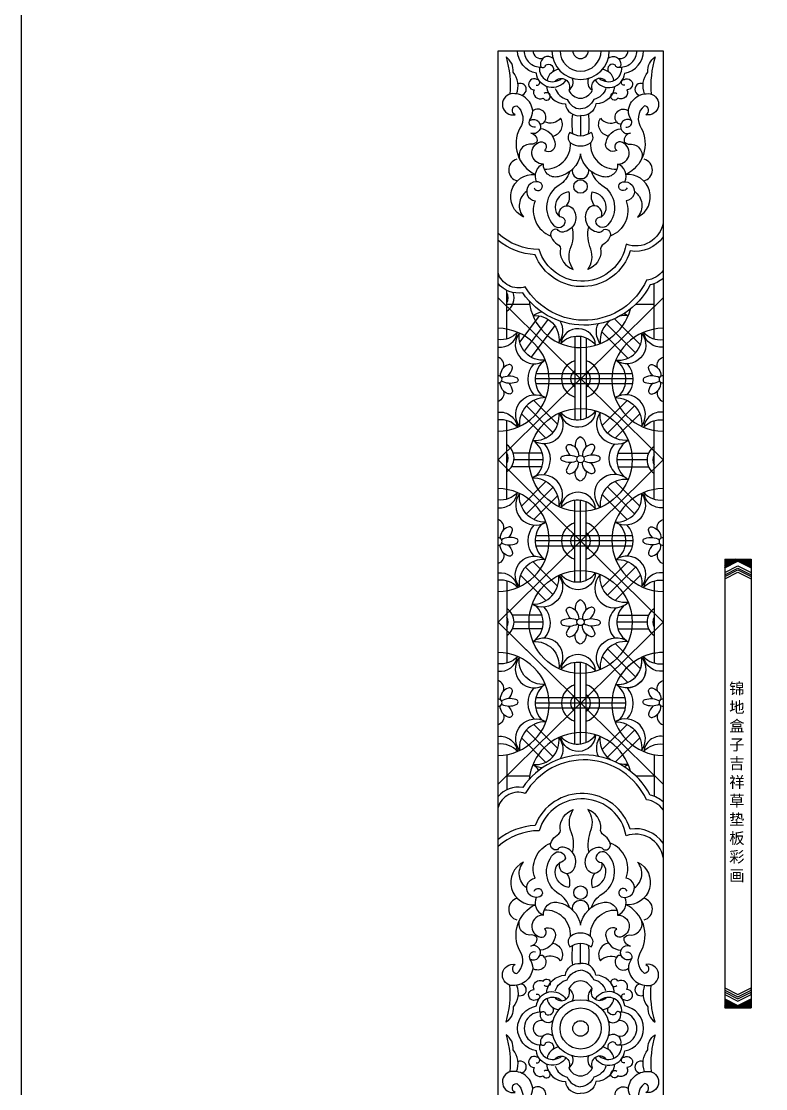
# Model space of a CAD drawing. Extents: x -66030 to 95157, y -13132 to 45879.
# Drawn here: x -66009 to -63981, y 2970 to 5881 of the extents above; entities that cross this region are included whole.
import ezdxf

# ---------------------------------------------------------------- set-up
doc = ezdxf.new("R2010")
doc.units = 0
doc.header["$LTSCALE"] = 100
doc.header["$MEASUREMENT"] = 0
for name, color, linetype in [('3', 11, 'CONTINUOUS'), ('4', 121, 'CONTINUOUS'), ('TEXT', 105, 'CONTINUOUS')]:
    doc.layers.add(name, color=color, linetype=linetype)
doc.styles.add('HZ', font='simhei.ttf')

# ---------------------------------------------------------------- blocks, each defined once
blk = doc.blocks.new('A$C3D0F5C05')
at = {"layer": '3'}
for p, q in [((225, 3819.6), (225, 3763.4)), ((425.8, 3246.9), (425.8, 3361)), ((425.8, 3210.4), (425.8, 3361)), ((0, 3322.4), (450, 2880.4)), ((0, 2880.4), (450, 3322.4)), ((24.2, 3246.9), (24.2, 3342.6)), ((24.2, 3210.4), (24.2, 3342.6)), ((24.2, 3304.8), (86.4, 3304.8)), ((375.6, 3304.8), (425.8, 3304.8)), ((112.2, 3273.2), (59.4, 3202.2)), ((136.4, 3264.1), (71.6, 3176.8)), ((317.2, 3265.5), (388.3, 3194.4)), ((154.6, 3246.8), (90.5, 3160.5)), ((296, 3251.5), (374.9, 3172.6)), ((209.6, 3217.9), (209.6, 2989.9)), ((225, 3217.7), (225, 2990)), ((240.4, 3213.5), (240.4, 2994.3)), ((282.6, 3229.6), (354.3, 3157.9)), ((367, 3115.2), (103.1, 3115.2)), ((367, 3115.2), (103.1, 3115.2)), ((368.7, 3101.4), (101.3, 3101.4)), ((368.7, 3101.4), (101.3, 3101.4)), ((367.4, 3087.6), (102.6, 3087.6)), ((367.4, 3087.6), (102.6, 3087.6)), ((149.9, 2955.5), (77.6, 3027.8)), ((162.3, 2978.3), (97.8, 3042.8)), ((284, 2974.7), (352.2, 3042.8)), ((300.1, 2955.5), (372.4, 3027.8)), ((130.7, 2939.4), (63.8, 3006.4)), ((319.3, 2939.4), (386.2, 3006.4)), ((24.2, 2773.3), (24.2, 2987.5)), ((425.8, 2773.3), (425.8, 2987.5)), ((120.5, 2898.9), (39.6, 2898.9)), ((326.9, 2898.9), (410.4, 2898.9)), ((0, 2438.3), (450, 2880.4)), ((0, 2880.4), (450, 2438.3)), ((119.6, 2861.9), (39.6, 2861.9)), ((122.8, 2880.4), (43.7, 2880.4)), ((406.3, 2880.4), (324.1, 2880.4)), ((326.9, 2861.9), (410.4, 2861.9)), ((130.7, 2821.3), (63.8, 2754.4)), ((149.9, 2805.3), (77.6, 2733)), ((298.3, 2807), (372.4, 2733)), ((319.3, 2821.3), (386.2, 2754.4)), ((162.3, 2782.5), (97.8, 2718)), ((209.6, 2547.8), (209.6, 2770.9)), ((225, 2548), (225, 2770.7)), ((240.4, 2552.3), (240.4, 2766.5)), ((284, 2786.1), (352.2, 2718)), ((368.7, 2659.3), (101.3, 2659.3)), ((367.4, 2673.2), (102.6, 2673.2)), ((367, 2645.5), (103.1, 2645.5)), ((162.3, 2536.2), (95.7, 2602.8)), ((284, 2532.6), (354.3, 2602.8)), ((130.7, 2497.4), (61.7, 2566.4)), ((149.9, 2513.4), (75.1, 2588.2)), ((298.3, 2511.7), (374.9, 2588.2)), ((319.3, 2497.4), (388.3, 2566.4)), ((24.2, 2550.4), (24.2, 2326.2)), ((425.8, 2550.4), (425.8, 2326.2)), ((119.6, 2456.8), (39.6, 2456.8)), ((326.9, 2456.8), (410.4, 2456.8)), ((0, 1996.2), (450, 2438.3)), ((0, 2438.3), (450, 1996.2)), ((156.7, 2284.4), (0, 2438.3)), ((120.5, 2419.8), (39.6, 2419.8)), ((122.8, 2438.3), (43.7, 2438.3)), ((299.1, 2290.1), (450, 2438.3)), ((406.3, 2438.3), (324.1, 2438.3)), ((326.9, 2419.8), (410.4, 2419.8)), ((298.3, 2365), (374.9, 2288.5)), ((319.3, 2379.3), (388.3, 2310.2)), ((209.6, 2105.7), (209.6, 2328.8)), ((284, 2344), (354.3, 2273.8)), ((225, 2105.9), (225, 2328.7)), ((240.4, 2110.1), (240.4, 2324.4)), ((348.7, 2217.3), (101.3, 2217.3)), ((346.9, 2231.1), (103.1, 2231.1)), ((347.4, 2203.5), (102.6, 2203.5)), ((162.3, 2094.1), (97.8, 2158.7)), ((284, 2090.5), (352.2, 2158.7)), ((149.9, 2071.3), (77.6, 2143.6)), ((298.3, 2069.6), (372.4, 2143.6)), ((130.7, 2055.3), (63.8, 2122.3)), ((320.6, 2056.6), (386.2, 2122.3)), ((24.2, 2076.7), (24.2, 1981)), ((425.8, 2076.7), (425.8, 1962.6)), ((24.2, 2018.8), (86.4, 2018.8)), ((375.6, 2018.8), (425.8, 2018.8)), ((225, 1506.6), (225, 1562.8))]:
    blk.add_line(p, q, dxfattribs=at)
for points in [[(185.3, 3916.9, -0.716466), (104.5, 3935.2, -0.361078), (53.5, 3996.4, -0.361078)], [(264.7, 3916.9, 0.716466), (345.5, 3935.2, 0.361078), (396.5, 3996.4, 0.361078)], [(50.3, 3878.8, 0.280268), (41.2, 3937.8, 0.281047), (21.8, 3979.3, -0.099564), (32.1, 3877.9)], [(149.3, 3976, 0.657918), (115.5, 3958.6, 1.051399), (129.8, 3957.4, -0.754815), (149.7, 3939.5)], [(300.7, 3976, -0.657918), (334.5, 3958.6, -1.051399), (320.2, 3957.4, 0.754815), (300.3, 3939.5)], [(399.7, 3878.8, -0.280268), (408.8, 3937.8, -0.281047), (428.2, 3979.3, 0.099564), (417.9, 3877.9)], [(103.9, 3902.8, 1.201216), (105.4, 3917.9, 1.314351), (98.5, 3890.2, 0.728895), (123.2, 3867.4, 2.916092), (125.9, 3879.6, 2.916092)], [(154.9, 3912.3, -0.889432), (193.1, 3888.4, 0.356225), (202.5, 3921.3)], [(295.1, 3912.3, 0.889432), (256.9, 3888.4, -0.356225), (247.5, 3921.3)], [(346.1, 3902.8, -1.201216), (344.6, 3917.9, -1.314351), (351.5, 3890.2, -0.728895), (326.8, 3867.4, -2.916092), (324.1, 3879.6, -2.916092)], [(102, 3788.3, -0.672774), (87, 3807.9, 0.137722), (94.7, 3832.2, 0.428082), (35.2, 3878.8, 0.995197), (46.8, 3821.9, -0.787613), (51.1, 3846.3, -0.390837), (59.5, 3785.1, 0.421921), (101.4, 3658.8, 0.421921)], [(132.1, 3899.1, 0.383089), (183.6, 3851.3, 0.409799), (225, 3819.4, 0.409799)], [(155.9, 3893.5, 0.26246), (188.6, 3863.8, 0.275821), (225, 3837.5, 0.275821)], [(317.9, 3899.1, -0.383089), (266.4, 3851.3, -0.409799), (225, 3819.4, -0.409799)], [(294.1, 3893.5, -0.26246), (261.4, 3863.8, -0.275821), (225, 3837.5, -0.275821)], [(348, 3788.3, 0.672774), (363, 3807.9, -0.137722), (355.3, 3832.2, -0.428082), (414.8, 3878.8, -0.995197), (403.2, 3821.9, 0.787613), (398.9, 3846.3, 0.390837), (390.5, 3785.1, -0.421921), (348.6, 3658.8, -0.421921)], [(148.8, 3763.5, 0.533159), (170.8, 3812.3, -0.352313), (127, 3802.6, 0.863706), (94.7, 3832.2, 0.863706)], [(301.2, 3763.5, -0.533159), (279.2, 3812.3, 0.352313), (323, 3802.6, -0.863706), (355.3, 3832.2, -0.863706)], [(86.6, 3806.4, -1.62062), (89.2, 3771.7, -0.410076), (106.1, 3747.9, -0.199336), (90.6, 3741.5, 0.63621), (62.7, 3693.7, 0.528057)], [(363.4, 3806.4, 1.62062), (360.8, 3771.7, 0.410076), (343.9, 3747.9, 0.199336), (359.4, 3741.5, -0.63621), (387.3, 3693.7, -0.528057)], [(123.9, 3687.4, -0.916526), (116.2, 3747.6, -0.799766), (126.5, 3724.6, 0.705551), (155.6, 3747.4, 0.327465), (115.6, 3783.4, 0.327465)], [(326.1, 3687.4, 0.916526), (333.8, 3747.6, 0.799766), (323.5, 3724.6, -0.705551), (294.4, 3747.4, -0.327465), (334.4, 3783.4, -0.327465)], [(345.8, 3638.9, 0.429113), (326.1, 3687.4, -0.502742), (285.9, 3652.7, -0.315976), (225, 3715, -0.315976), (164.1, 3652.7, -0.502742), (123.9, 3687.4, 0.429113), (104.2, 3638.9)], [(78.2, 3613, 0.445098), (69.6, 3542.9, -0.844062), (101.8, 3658.7)], [(98.2, 3622.1, 1.816915), (109.8, 3638.4, 1.034829), (100.9, 3586.7, 0.410266), (143.9, 3490.9, 0.410266)], [(195, 3666.1, -0.170731), (167.1, 3629.8, 0.480289), (151.3, 3520.6, 0.671164), (183.7, 3531.8, 0.340719), (168.3, 3543.7, 0.340719)], [(255, 3666.1, 0.170731), (282.9, 3629.8, -0.480289), (298.7, 3520.6, -0.671164), (266.3, 3531.8, -0.340719), (281.7, 3543.7, -0.340719)], [(351.8, 3622.1, -1.816915), (340.2, 3638.4, -1.034829), (349.1, 3586.7, -0.410266), (306.1, 3490.9, -0.410266)], [(371.8, 3613, -0.445098), (380.4, 3542.9, 0.844062), (348.2, 3658.7)], [(186.8, 3573.5, 0.242608), (193.4, 3611.8, 0.374199), (155.8, 3569.8, 0.249944), (168.3, 3543.7, -1.058322), (208.5, 3558, -0.538664), (172.7, 3501.6, -0.184934), (161.8, 3508.8, 0.727), (145.9, 3486.9, 0.142308), (161.6, 3468.9, -0.397388), (169.3, 3451, 0.324475), (205.3, 3399.6, -0.243654), (196.8, 3455.1, 0.162208), (202.6, 3516.1)], [(263.2, 3573.5, -0.242608), (256.6, 3611.8, -0.374199), (294.2, 3569.8, -0.249944), (281.7, 3543.7, 1.058322), (241.5, 3558, 0.538664), (277.3, 3501.6, 0.184934), (288.2, 3508.8, -0.727), (304.1, 3486.9, -0.142308), (288.4, 3468.9, 0.397388), (280.7, 3451, -0.324475), (244.7, 3399.6, 0.243654), (253.2, 3455.1, -0.162208), (247.4, 3516.1)], [(450, 3527.4, -0.468945), (349.2, 3468.4, -0.788828), (112.1, 3454.4, -0.182427), (0, 3497.7, -0.182427)], [(450, 3527.4, -0.468945), (349.2, 3468.4, -0.788828), (112.1, 3454.4, -0.182427), (0, 3497.7, -0.182427)], [(450, 3488.6, -0.291989), (360.1, 3450.3, -0.712592), (101.4, 3440, -0.149866), (0, 3478.4)], [(450, 3488.6, -0.291989), (360.1, 3450.3, -0.712592), (101.4, 3440, -0.149866), (0, 3478.4)], [(450, 3397.1, -0.206945), (404.8, 3370.2, -0.604667), (74.3, 3352.7, -0.422948), (0, 3390.8)], [(450, 3376, -0.125367), (414.8, 3357.5, -0.567816), (67.5, 3336.3, -0.265988), (0, 3361.5)], [(120.4, 3283.4, 0.133358), (95.3, 3273.6, -0.49153), (165.6, 3200.1, 0.314253), (169.8, 3258.7, 0.314253)], [(306.8, 3261.2, 0.27175), (278.7, 3197.7, -0.267034), (272.8, 3251.5)], [(343.8, 3279.8, -0.05755), (354.7, 3273.6, 0.087289), (331, 3272.2, 0.087289)], [(0, 3188.3, 0.405532), (53.1, 3228.5, -0.246272), (0, 3208.5, -0.246272)], [(450, 3188.3, -0.405532), (396.9, 3228.5, 0.246272), (450, 3208.5, 0.246272)], [(15.4, 3132.4, 0.379763), (0, 3160.7)], [(434.6, 3132.4, -0.379763), (450, 3160.7)], [(27.4, 3109.4, 0.144782), (39.8, 3131.4, 0.558389), (27.9, 3139.8, 0.34044), (6.1, 3108.8)], [(422.6, 3109.4, -0.144782), (410.2, 3131.4, -0.558389), (422.1, 3139.8, -0.34044), (443.9, 3108.8)], [(29.2, 3089.3, -0.129349), (39.8, 3069.2, -0.558389), (27.9, 3060.8, -0.34044), (6.1, 3091.8)], [(9.9, 3104.7, -0.225817), (49.9, 3105.3, -0.78459), (49, 3091.9, -0.219583), (9.6, 3095.4)], [(440.1, 3104.7, 0.225817), (400.1, 3105.3, 0.78459), (401, 3091.9, 0.219583), (440.4, 3095.4)], [(420.8, 3089.3, 0.129349), (410.2, 3069.2, 0.558389), (422.1, 3060.8, 0.34044), (443.9, 3091.8)], [(15.4, 3068.3, -0.379763), (0, 3039.9)], [(434.6, 3068.3, 0.379763), (450, 3039.9)], [(0, 3010.6, -0.414667), (52.8, 2969.3, 0.248651), (0, 2989.4, 0.248651)], [(450, 3010.6, 0.414667), (397.2, 2969.3, -0.248651), (450, 2989.4, -0.248651)], [(239.4, 2914.6, 0.379763), (224, 2943, 0.356644), (210.6, 2914.7)], [(196.8, 2893.6, -0.129349), (186.2, 2913.7, -0.558389), (198.1, 2922.1, -0.34044), (219.9, 2891.1)], [(253.2, 2893.6, 0.129349), (263.8, 2913.7, 0.558389), (251.9, 2922.1, 0.34044), (230.1, 2891.1)], [(216.1, 2878.2, -0.225817), (176.1, 2877.6, -0.78459), (177.1, 2891, -0.219583), (216.4, 2887.5)], [(233.9, 2878.2, 0.225817), (273.9, 2877.6, 0.78459), (272.9, 2891, 0.219583), (233.6, 2887.5)], [(198.7, 2873.5, 0.144782), (186.2, 2851.5, 0.558389), (198.1, 2843.1, 0.34044), (219.9, 2874.1)], [(251.3, 2873.5, -0.144782), (263.8, 2851.5, -0.558389), (251.9, 2843.1, -0.34044), (230.1, 2874.1)], [(239.4, 2850.5, -0.379763), (224, 2822.2, -0.356644), (210.6, 2850.5)], [(0, 2750.1, 0.414667), (52.8, 2791.5, -0.248651), (0, 2771.4, -0.248651)], [(450, 2750.1, -0.414667), (397.2, 2791.5, 0.248651), (450, 2771.4, 0.248651)], [(15.4, 2689.9, 0.379763), (0, 2718.3)], [(434.6, 2689.9, -0.379763), (450, 2718.3)], [(29.2, 2668.9, 0.129349), (39.8, 2688.9, 0.558389), (27.9, 2697.4, 0.34044), (6.1, 2666.4)], [(420.8, 2668.9, -0.129349), (410.2, 2688.9, -0.558389), (422.1, 2697.4, -0.34044), (443.9, 2666.4)], [(27.4, 2648.8, -0.144782), (39.8, 2626.8, -0.558389), (27.9, 2618.4, -0.34044), (6.1, 2649.4)], [(9.9, 2653.5, 0.225817), (49.9, 2652.9, 0.78459), (49, 2666.3, 0.219583), (9.6, 2662.8)], [(440.1, 2653.5, -0.225817), (400.1, 2652.9, -0.78459), (401, 2666.3, -0.219583), (440.4, 2662.8)], [(422.6, 2648.8, 0.144782), (410.2, 2626.8, 0.558389), (422.1, 2618.4, 0.34044), (443.9, 2649.4)], [(15.4, 2625.8, -0.379763), (0, 2597.5)], [(434.6, 2625.8, 0.379763), (450, 2597.5)], [(0, 2572.5, -0.405532), (53.1, 2532.2, 0.246272), (0, 2552.3, 0.246272)], [(450, 2572.5, 0.405532), (396.9, 2532.2, -0.246272), (450, 2552.3, -0.246272)], [(198.7, 2447.4, -0.144782), (186.2, 2469.4, -0.558389), (198.1, 2477.8, -0.34044), (219.9, 2446.8)], [(239.4, 2470.4, 0.379763), (224, 2498.7, 0.356644), (210.6, 2470.4)], [(251.3, 2447.4, 0.144782), (263.8, 2469.4, 0.558389), (251.9, 2477.8, 0.34044), (230.1, 2446.8)], [(216.1, 2442.7, 0.225817), (176.1, 2443.3, 0.78459), (177.1, 2429.9, 0.219583), (216.4, 2433.4)], [(233.9, 2442.7, -0.225817), (273.9, 2443.3, -0.78459), (272.9, 2429.9, -0.219583), (233.6, 2433.4)], [(196.8, 2427.3, 0.129349), (186.2, 2407.2, 0.558389), (198.1, 2398.8, 0.34044), (219.9, 2429.8)], [(253.2, 2427.3, -0.129349), (263.8, 2407.2, -0.558389), (251.9, 2398.8, -0.34044), (230.1, 2429.8)], [(239.4, 2406.3, -0.379763), (224, 2377.9, -0.356644), (210.6, 2406.2)], [(0, 2304.1, 0.405532), (53.1, 2344.4, -0.246272), (0, 2324.4, -0.246272)], [(336.8, 2268.8, 0.417942), (391.5, 2342, -0.623464), (352.6, 2258.6, -0.623464)], [(450, 2304.1, -0.405532), (396.9, 2344.4, 0.246272), (450, 2324.4, 0.246272)], [(450, 2304.1, -0.405532), (396.9, 2344.4, 0.246272), (450, 2324.4, 0.246272)], [(15.4, 2250.4, 0.379763), (0, 2278.8)], [(434.6, 2250.4, -0.379763), (450, 2278.8)], [(29.2, 2229.4, 0.129349), (39.8, 2249.5, 0.558389), (27.9, 2257.9, 0.34044), (6.1, 2226.9)], [(420.8, 2229.4, -0.129349), (410.2, 2249.5, -0.558389), (422.1, 2257.9, -0.34044), (443.9, 2226.9)], [(9.9, 2214, 0.225817), (49.9, 2213.4, 0.78459), (49, 2226.8, 0.219583), (9.6, 2223.3)], [(440.1, 2214, -0.225817), (400.1, 2213.4, -0.78459), (401, 2226.8, -0.219583), (440.4, 2223.3)], [(15.4, 2186.3, -0.379763), (0, 2158)], [(27.4, 2209.3, -0.144782), (39.8, 2187.3, -0.558389), (27.9, 2178.9, -0.34044), (6.1, 2209.9)], [(422.6, 2209.3, 0.144782), (410.2, 2187.3, 0.558389), (422.1, 2178.9, 0.34044), (443.9, 2209.9)], [(434.6, 2186.3, 0.379763), (450, 2158)], [(0, 2126.5, -0.414667), (52.8, 2085.1, 0.248651), (0, 2105.3, 0.248651)], [(306.8, 2062.4, -0.27175), (278.7, 2125.9, 0.267034), (272.8, 2072.1)], [(450, 2126.5, 0.414667), (397.2, 2085.1, -0.248651), (450, 2105.3, -0.248651)], [(120.4, 2040.2, -0.133358), (95.3, 2050, 0.49153), (165.6, 2123.5, -0.314253), (169.8, 2064.9, -0.314253)], [(450, 1947.6, 0.125367), (414.8, 1966.1, 0.567816), (67.5, 1987.3, 0.265988), (0, 1962.1)], [(450, 1926.5, 0.206945), (404.8, 1953.4, 0.604667), (74.3, 1970.9, 0.422948), (0, 1932.8)], [(343.8, 2043.8, 0.05755), (354.7, 2050, -0.087289), (331, 2051.4, -0.087289)], [(450, 1835, 0.291989), (360.1, 1873.3, 0.712592), (101.4, 1883.6, 0.149866), (0, 1845.2)], [(450, 1835, 0.291989), (360.1, 1873.3, 0.712592), (101.4, 1883.6, 0.149866), (0, 1845.2)], [(450, 1796.2, 0.468945), (349.2, 1855.2, 0.788828), (112.1, 1869.2, 0.182427), (0, 1825.9, 0.182427)], [(450, 1796.2, 0.468945), (349.2, 1855.2, 0.788828), (112.1, 1869.2, 0.182427), (0, 1825.9, 0.182427)], [(186.8, 1752.7, -0.242608), (193.4, 1714.5, -0.374199), (155.8, 1756.4, -0.249944), (168.3, 1782.5, 1.058322), (208.5, 1768.2, 0.538664), (172.7, 1824.6, 0.184934), (161.8, 1817.4, -0.727), (145.9, 1839.3, -0.142308), (161.6, 1857.3, 0.397388), (169.3, 1875.2, -0.324475), (205.3, 1926.6, 0.243654), (196.8, 1871.1, -0.162208), (202.6, 1810.1)], [(263.2, 1752.7, 0.242608), (256.6, 1714.5, 0.374199), (294.2, 1756.4, 0.249944), (281.7, 1782.5, -1.058322), (241.5, 1768.2, -0.538664), (277.3, 1824.6, -0.184934), (288.2, 1817.4, 0.727), (304.1, 1839.3, 0.142308), (288.4, 1857.3, -0.397388), (280.7, 1875.2, 0.324475), (244.7, 1926.6, -0.243654), (253.2, 1871.1, 0.162208), (247.4, 1810.1)], [(98.2, 1704.1, -1.816915), (109.8, 1687.8, -1.034829), (100.9, 1739.5, -0.410266), (143.9, 1835.3, -0.410266)], [(351.8, 1704.1, 1.816915), (340.2, 1687.8, 1.034829), (349.1, 1739.5, 0.410266), (306.1, 1835.3, 0.410266)], [(195, 1660.1, 0.170731), (167.1, 1696.4, -0.480289), (151.3, 1805.6, -0.671164), (183.7, 1794.4, -0.340719), (168.3, 1782.5, -0.340719)], [(255, 1660.1, -0.170731), (282.9, 1696.4, 0.480289), (298.7, 1805.6, 0.671164), (266.3, 1794.4, 0.340719), (281.7, 1782.5, 0.340719)], [(78.2, 1713.2, -0.445098), (69.6, 1783.3, 0.844062), (101.8, 1667.5)], [(371.8, 1713.2, 0.445098), (380.4, 1783.3, -0.844062), (348.2, 1667.5)], [(102, 1537.9, 0.672774), (87, 1518.3, -0.137722), (94.7, 1494, -0.428082), (35.2, 1447.4, -0.995197), (46.8, 1504.3, 0.787613), (51.1, 1479.9, 0.390837), (59.5, 1541.1, -0.421921), (101.4, 1667.4, -0.421921)], [(104.2, 1687.3, 0.429113), (123.9, 1638.8, -0.502742), (164.1, 1673.5, -0.315976), (225, 1611.2, -0.315976), (285.9, 1673.5, -0.502742), (326.1, 1638.8, 0.429113), (345.8, 1687.3)], [(348, 1537.9, -0.672774), (363, 1518.3, 0.137722), (355.3, 1494, 0.428082), (414.8, 1447.4, 0.995197), (403.2, 1504.3, -0.787613), (398.9, 1479.9, -0.390837), (390.5, 1541.1, 0.421921), (348.6, 1667.4, 0.421921)], [(86.6, 1519.8, 1.62062), (89.2, 1554.5, 0.410076), (106.1, 1578.3, 0.199336), (90.6, 1584.8, -0.63621), (62.7, 1632.5, -0.528057)], [(123.9, 1638.8, 0.916526), (116.2, 1578.6, 0.799766), (126.5, 1601.6, -0.705551), (155.6, 1578.8, -0.327465), (115.6, 1542.9, -0.327465)], [(252.2, 1580.9, -0.447768), (324.1, 1652.7, -0.447768)], [(326.1, 1638.8, -0.916526), (333.8, 1578.6, -0.799766), (323.5, 1601.6, 0.705551), (294.4, 1578.8, 0.327465), (334.4, 1542.9, 0.327465)], [(363.4, 1519.8, -1.62062), (360.8, 1554.5, -0.410076), (343.9, 1578.3, -0.199336), (359.4, 1584.8, 0.63621), (387.3, 1632.5, 0.528057)], [(148.8, 1562.7, -0.533159), (170.8, 1513.9, 0.352313), (127, 1523.6, -0.863706), (94.7, 1494, -0.863706)], [(301.2, 1562.7, 0.533159), (279.2, 1513.9, -0.352313), (323, 1523.6, 0.863706), (355.3, 1494, 0.863706)], [(132.1, 1427.1, -0.383089), (183.6, 1474.9, -0.409799), (225, 1506.8, -0.409799)], [(155.9, 1432.8, -0.26246), (188.6, 1462.5, -0.275821), (225, 1488.7, -0.275821)], [(317.9, 1427.1, 0.383089), (266.4, 1474.9, 0.409799), (225, 1506.8, 0.409799)], [(294.1, 1432.8, 0.26246), (261.4, 1462.5, 0.275821), (225, 1488.7, 0.275821)], [(103.9, 1423.4, -1.201216), (105.4, 1408.3, -1.314351), (98.5, 1436, -0.728895), (123.2, 1458.8, -2.916092), (125.9, 1446.6, -2.916092)], [(346.1, 1423.4, 1.201216), (344.6, 1408.3, 1.314351), (351.5, 1436, 0.728895), (326.8, 1458.8, 2.916092), (324.1, 1446.6, 2.916092)], [(50.3, 1447.5, -0.280268), (41.2, 1388.4, -0.281047), (21.8, 1346.9, 0.099564), (32.1, 1448.3)], [(185.3, 1250.3, -0.716466), (104.5, 1268.7, -0.832678), (104.6, 1391.3, -0.717841), (185.3, 1409.3)], [(154.9, 1413.9, 0.889432), (193.1, 1437.8, -0.356225), (202.5, 1404.9)], [(295.1, 1413.9, -0.889432), (256.9, 1437.8, 0.356225), (247.5, 1404.9)], [(264.7, 1250.3, 0.716466), (345.5, 1268.7, 0.832678), (345.4, 1391.3, 0.717841), (264.7, 1409.3)], [(399.7, 1447.5, 0.280268), (408.8, 1388.4, 0.281047), (428.2, 1346.9, -0.099564), (417.9, 1448.3)], [(149.3, 1350.2, -0.657918), (115.5, 1367.6, -1.051399), (129.8, 1368.8, 0.754815), (149.7, 1386.7)], [(300.7, 1350.2, 0.657918), (334.5, 1367.6, 1.051399), (320.2, 1368.8, -0.754815), (300.3, 1386.7)], [(50.3, 1212.2, 0.280268), (41.2, 1271.3, 0.281047), (21.8, 1312.8, -0.099564), (32.1, 1211.4)], [(149.3, 1309.5, 0.657918), (115.5, 1292.1, 1.051399), (129.8, 1290.9, -0.754815), (149.7, 1273)], [(300.7, 1309.5, -0.657918), (334.5, 1292.1, -1.051399), (320.2, 1290.9, 0.754815), (300.3, 1273)], [(399.7, 1212.2, -0.280268), (408.8, 1271.3, -0.281047), (428.2, 1312.8, 0.099564), (417.9, 1211.4)], [(103.9, 1236.3, 1.201216), (105.4, 1251.4, 1.314351), (98.5, 1223.7, 0.728895), (123.2, 1200.9, 2.916092), (125.9, 1213.1, 2.916092)], [(154.9, 1245.8, -0.889432), (193.1, 1221.9, 0.356225), (202.5, 1254.8)], [(295.1, 1245.8, 0.889432), (256.9, 1221.9, -0.356225), (247.5, 1254.8)], [(346.1, 1236.3, -1.201216), (344.6, 1251.4, -1.314351), (351.5, 1223.7, -0.728895), (326.8, 1200.9, -2.916092), (324.1, 1213.1, -2.916092)], [(132.1, 1232.6, 0.383089), (183.6, 1184.8, 0.409799), (225, 1152.9, 0.409799)], [(155.9, 1226.9, 0.26246), (188.6, 1197.2, 0.275821), (225, 1171, 0.275821)], [(317.9, 1232.6, -0.383089), (266.4, 1184.8, -0.409799), (225, 1152.9, -0.409799)], [(294.1, 1226.9, -0.26246), (261.4, 1197.2, -0.275821), (225, 1171, -0.275821)], [(102, 1121.8, -0.672774), (87, 1141.4, 0.137722), (94.7, 1165.7, 0.428082), (35.2, 1212.2, 0.995197), (46.8, 1155.4, -0.787613), (51.1, 1179.8, -0.390837), (59.5, 1118.6, 0.421921), (101.4, 992.2, 0.421921)], [(348, 1121.8, 0.672774), (363, 1141.4, -0.137722), (355.3, 1165.7, -0.428082), (414.8, 1212.2, -0.995197), (403.2, 1155.4, 0.787613), (398.9, 1179.8, 0.390837), (390.5, 1118.6, -0.421921), (348.6, 992.2, -0.421921)], [(148.8, 1097, 0.533159), (170.8, 1145.8, -0.352313), (127, 1136.1, 0.863706), (94.7, 1165.7, 0.863706)], [(301.2, 1097, -0.533159), (279.2, 1145.8, 0.352313), (323, 1136.1, -0.863706), (355.3, 1165.7, -0.863706)]]:
    blk.add_lwpolyline(points, format="xyb", dxfattribs=at)
for points in [[(225, 3763.4, -0.110536), (195.9, 3773.5, 0.416441), (197.8, 3745.4, 0.190094), (225, 3736.6, 0.190094), (252.2, 3745.4, 0.416441), (254.1, 3773.5, -0.110536)], [(266.1, 3193.1, 0.902332), (171, 3197.8, -0.478525)], [(58.5, 3226.2, 0.879303), (128.8, 3152.7, -0.49153)], [(391.5, 3226.2, -0.879303), (321.2, 3152.7, 0.49153)], [(58.6, 2971.6, -0.819452), (131.1, 3050.3, 0.449297)], [(391.4, 2971.6, 0.819452), (318.9, 3050.3, -0.449297)], [(165.6, 3007.6, -0.879303), (95.3, 2934.1, 0.49153)], [(266.1, 3014.6, -0.902332), (171, 3010, 0.478525)], [(278.7, 3010.1, 0.856872), (354.7, 2934.1, -0.483229)], [(165.5, 2753.1, 0.819452), (93.1, 2831.7, -0.449297)], [(278.7, 2750.7, -0.98251), (354.7, 2826.7, 0.483229)], [(58.6, 2789.1, 0.819452), (131.1, 2710.4, -0.449297)], [(265.8, 2746.1, 0.931075), (171.3, 2750.7, -0.483229)], [(391.4, 2789.1, -0.819452), (318.9, 2710.4, 0.449297)], [(58.5, 2534.6, -0.879303), (128.8, 2608.1, 0.49153)], [(391.5, 2534.6, 0.879303), (321.2, 2608.1, -0.49153)], [(165.5, 2565.6, -0.819452), (93.1, 2487, 0.449297)], [(265.8, 2572.6, -0.931075), (171.3, 2568, 0.483229)], [(278.7, 2568, 0.98251), (354.7, 2492, -0.483229)], [(165.6, 2311.1, 0.879303), (95.3, 2384.6, -0.49153)], [(278.7, 2308.6, -0.856872), (354.7, 2384.6, 0.483229)], [(58.5, 2342, 0.879303), (128.8, 2268.5, -0.49153)], [(266.1, 2304.1, 0.902332), (171, 2308.7, -0.478525)], [(391.5, 2342, -0.879303), (321.2, 2268.5, 0.49153)], [(58.6, 2087.5, -0.819452), (131.1, 2166.2, 0.449297)], [(391.4, 2087.5, 0.819452), (318.9, 2166.2, -0.449297)], [(266.1, 2130.5, -0.902332), (171, 2125.8, 0.478525)], [(225, 1562.8, -0.110536), (254.1, 1552.7, 0.416441), (252.2, 1580.8, 0.190094), (225, 1589.6, 0.190094), (197.8, 1580.8, 0.416441), (195.9, 1552.7, -0.110536)]]:
    blk.add_lwpolyline(points, format="xyb", close=True, dxfattribs=at)
for centre, radius in [((225, 3626), 18.4), ((225, 2880.4), 140.4), ((225, 2882.6), 9.91), ((225, 2438.3), 140.4), ((225, 2438.3), 9.91), ((225, 1700.2), 18.4), ((225, 1329.8), 78.4), ((225, 1329.8), 56), ((225, 1329.8), 21.2)]:
    blk.add_circle(centre, radius, dxfattribs=at)
for centre, radius, start, end in [((116.2, 3996.4), 44.7, 180.0747, 272.8096), ((116.8, 3996.4), 21.4, 180.0274, 286.1037), ((225, 3996.4), 78.4, 180, 0), ((225, 3996.4), 56, 180, 0), ((225, 3996.4), 21.2, 180, 0), ((333.2, 3996.4), 21.4, 253.8963, 359.9726), ((333.8, 3996.4), 44.7, 267.1904, 359.9253), ((149.1, 3948.2), 36.4, 174.1876, 311.0541), ((169, 3909.7), 35.5, 95.2476, 171.436), ((300.9, 3948.2), 36.4, 228.9459, 5.8124), ((281, 3909.7), 35.5, 8.564, 84.7524), ((61.1, 3891.2), 16, 276.3544, 114.3699), ((388.9, 3891.2), 16, 65.6301, 263.6456), ((226.2, 3903), 36.2, 203.8196, 268.0506), ((223.8, 3903), 36.2, 271.9494, 336.1804), ((458.8, 3798.1), 257.4, 174.299, 186.3442), ((-8.8, 3798.1), 257.4, 353.6558, 5.701), ((117.2, 3808.3), 11.4, 256.7244, 329.7907), ((332.8, 3808.3), 11.4, 210.2093, 283.2756), ((129.8, 3741.5), 68.1, 266.749, 3.2342), ((320.2, 3741.5), 68.1, 176.7658, 273.251), ((59.7, 3671.1), 30.5, 105.4439, 256.7528), ((390.3, 3671.1), 30.5, 283.2472, 74.5561), ((223.6, 3668.8), 21.2, 169.5489, 273.6601), ((226.4, 3668.8), 21.2, 266.3399, 10.4511), ((0, 3322.4), 43.7, 303.5874, 19.1949), ((0, 3322.4), 27.7, 330.608, 29.392), ((225, 3327.4), 140.4, 185.5267, 345.3774), ((-0.9, 3099), 140.4, 270.3596, 89.6404), ((450.9, 3099), 140.4, 90.3596, 269.6404), ((164.9, 3100.3), 63.6, 124.5858, 227.6694), ((225, 3101.4), 52, 107.2496, 252.7504), ((225, 3101.4), 52, 287.2496, 72.7504), ((285.1, 3100.3), 63.6, 312.3306, 55.4142), ((144.3, 3100.6), 63, 138.1558, 222.4912), ((225, 3101.4), 27.2, 124.4736, 235.5264), ((225, 3101.4), 27.2, 304.4736, 55.5264), ((305.7, 3100.6), 63, 317.5088, 41.8442), ((1, 3100.3), 9.91, 264.0284, 95.9716), ((449, 3100.3), 9.91, 84.0284, 275.9716), ((0, 2885.3), 43.7, 303.5874, 56.4126), ((59.2, 2881.7), 63.6, 312.3306, 55.4142), ((79.8, 2882.1), 63, 317.5088, 41.8442), ((359.2, 2885.1), 56.9, 137.034, 230.0441), ((386.5, 2880.4), 62.4, 125.8009, 227.0162), ((450, 2880.4), 43.7, 123.5874, 236.4126), ((0, 2885.3), 27.7, 330.608, 29.392), ((450, 2880.4), 27.7, 150.608, 209.392), ((-0.9, 2661.8), 140.4, 270.3596, 89.6404), ((450.9, 2661.8), 140.4, 90.3596, 269.6404), ((164.9, 2660.5), 63.6, 132.3306, 235.4142), ((225, 2659.4), 52, 107.2496, 252.7504), ((225, 2659.4), 52, 287.2496, 72.7504), ((285.1, 2660.5), 63.6, 304.5858, 47.6694), ((144.3, 2660.1), 63, 137.5088, 221.8442), ((225, 2659.3), 27.2, 124.4736, 235.5264), ((225, 2659.3), 27.2, 304.4736, 55.5264), ((305.7, 2660.1), 63, 318.1558, 42.4912), ((1, 2657.9), 9.91, 264.0284, 95.9716), ((449, 2657.9), 9.91, 84.0284, 275.9716), ((0, 2438.3), 43.7, 303.5874, 56.4126), ((59.2, 2437), 63.6, 304.5858, 47.6694), ((79.8, 2436.6), 63, 318.1558, 42.4912), ((359.2, 2433.6), 56.9, 129.9559, 222.966), ((386.5, 2438.3), 62.4, 132.9838, 234.1991), ((450, 2438.3), 43.7, 123.5874, 236.4126), ((0, 2438.3), 27.7, 330.608, 29.392), ((450, 2438.3), 27.7, 150.608, 209.392), ((-0.9, 2214.8), 140.4, 270.3596, 89.6404), ((450.9, 2214.8), 140.4, 90.3596, 269.6404), ((450.9, 2214.8), 140.4, 90.3596, 152.9323), ((144.3, 2216.5), 63, 138.1558, 222.4912), ((164.9, 2216.2), 63.6, 124.5858, 227.6694), ((225, 2217.3), 52, 107.2496, 252.7504), ((225, 2217.3), 52, 287.2496, 72.7504), ((285.1, 2216.2), 63.6, 312.3306, 55.4142), ((305.7, 2216.5), 63, 317.5088, 41.8442), ((1, 2218.4), 9.91, 264.0284, 95.9716), ((225, 2217.3), 27.2, 124.4736, 235.5264), ((225, 2217.3), 27.2, 304.4736, 55.5264), ((449, 2218.4), 9.91, 84.0284, 275.9716), ((225, 1996.2), 140.4, 14.6226, 174.4733), ((59.2, 1997.6), 63.6, 34.7041, 55.4142), ((386.5, 1996.2), 62.4, 125.8009, 131.5254), ((59.7, 1655.1), 30.5, 103.2472, 254.5561), ((223.6, 1657.4), 21.2, 86.3399, 190.4511), ((226.4, 1657.4), 21.2, 349.5489, 93.6601), ((390.3, 1655.1), 30.5, 285.4439, 76.7528), ((129.8, 1584.7), 68.1, 356.7658, 93.251), ((458.8, 1528.1), 257.4, 173.6558, 185.701), ((-8.8, 1528.1), 257.4, 354.299, 6.3442), ((117.2, 1517.9), 11.4, 30.2093, 103.2756), ((332.8, 1517.9), 11.4, 76.7244, 149.7907), ((226.2, 1423.2), 36.2, 91.9494, 156.1804), ((223.8, 1423.2), 36.2, 23.8196, 88.0506), ((61.1, 1435.1), 16, 245.6301, 83.6456), ((388.9, 1435.1), 16, 96.3544, 294.3699), ((149.1, 1378), 36.4, 48.9459, 185.6295), ((169, 1416.5), 35.5, 188.564, 264.7524), ((300.9, 1378), 36.4, 354.3705, 131.0541), ((281, 1416.5), 35.5, 275.2476, 351.436), ((116.2, 1329.9), 44.7, 86.9941, 272.8096), ((333.8, 1329.9), 44.7, 267.1904, 93.0059), ((116.8, 1329.9), 21.4, 73.998, 286.1037), ((333.2, 1329.9), 21.4, 253.8963, 106.002), ((149.1, 1281.7), 36.4, 174.1876, 311.0541), ((300.9, 1281.7), 36.4, 228.9459, 5.8124), ((169, 1243.2), 35.5, 95.2476, 171.436), ((281, 1243.2), 35.5, 8.564, 84.7524), ((61.1, 1224.6), 16, 276.3544, 114.3699), ((388.9, 1224.6), 16, 65.6301, 263.6456), ((226.2, 1236.5), 36.2, 203.8196, 268.0506), ((223.8, 1236.5), 36.2, 271.9494, 336.1804)]:
    blk.add_arc(centre, radius, start, end, dxfattribs=at)
at = {"layer": '4'}
blk.add_lwpolyline([(0, 3996.4), (450, 3996.4), (450, 0), (0, 0)], close=True, dxfattribs=at)

msp = doc.modelspace()

# ---------------------------------------------------------------- linework, layer by layer
at = {"layer": '3', "color": 2}
msp.add_lwpolyline([(95156.9, -13132.3), (-66009.4, -13132.3), (-66009.4, 45878.9), (95156.9, 45878.9)], close=True, dxfattribs=at)
at = {"layer": '4'}
for p, q in [((-64092.2, 4414.6), (-64092.2, 4390.6)), ((-64092.2, 4414.6), (-64019.7, 4414.6)), ((-64092.2, 4414.6), (-64092.2, 3191.1)), ((-64076.3, 4398.6), (-64092.2, 4414.4)), ((-64078.2, 4397.6), (-64092.2, 4411.6)), ((-64092.2, 4390.6), (-64055.9, 4408.8)), ((-64080.1, 4396.7), (-64092.2, 4408.7)), ((-64082, 4395.7), (-64092.2, 4405.9)), ((-64083.9, 4394.8), (-64092.2, 4403.1)), ((-64085.8, 4393.8), (-64092.2, 4400.2)), ((-64087.7, 4392.9), (-64092.2, 4397.4)), ((-64092.2, 4378.2), (-64055.9, 4396.3)), ((-64074.5, 4399.5), (-64089.6, 4414.6)), ((-64072.6, 4400.4), (-64086.8, 4414.6)), ((-64070.7, 4401.4), (-64083.9, 4414.6)), ((-64068.8, 4402.3), (-64081.1, 4414.6)), ((-64066.9, 4403.3), (-64078.3, 4414.6)), ((-64065, 4404.2), (-64075.5, 4414.6)), ((-64063.1, 4405.2), (-64072.6, 4414.6)), ((-64061.3, 4406.1), (-64069.8, 4414.6)), ((-64059.4, 4407), (-64067, 4414.6)), ((-64057.5, 4408), (-64064.1, 4414.6)), ((-64055, 4408.3), (-64061.3, 4414.6)), ((-64049.3, 4405.5), (-64058.5, 4414.6)), ((-64055.9, 4408.8), (-64019.7, 4390.6)), ((-64055.9, 4396.3), (-64019.7, 4378.2)), ((-64043.6, 4402.6), (-64055.7, 4414.6)), ((-64038, 4399.8), (-64052.8, 4414.6)), ((-64032.3, 4397), (-64050, 4414.6)), ((-64026.7, 4394.1), (-64047.2, 4414.6)), ((-64021, 4391.3), (-64044.3, 4414.6)), ((-64019.7, 4392.8), (-64041.5, 4414.6)), ((-64019.7, 4395.6), (-64038.7, 4414.6)), ((-64019.7, 4398.4), (-64035.9, 4414.6)), ((-64019.7, 4401.3), (-64033, 4414.6)), ((-64019.7, 4404.1), (-64030.2, 4414.6)), ((-64019.7, 4406.9), (-64027.4, 4414.6)), ((-64019.7, 4409.8), (-64024.5, 4414.6)), ((-64019.7, 4412.6), (-64021.7, 4414.6)), ((-64019.7, 4414.6), (-64019.7, 4390.6)), ((-64019.7, 4414.6), (-64019.7, 3191.1)), ((-64089.5, 4392), (-64092.2, 4394.6)), ((-64091.4, 4391), (-64092.2, 4391.8)), ((-64092.2, 4372), (-64055.9, 4390.1)), ((-64092.2, 4366.9), (-64055.9, 4385)), ((-64092.2, 4360.6), (-64055.9, 4378.8)), ((-64092.2, 4378.2), (-64092.2, 4372)), ((-64092.2, 4366.9), (-64092.2, 4360.6)), ((-64055.9, 4390.1), (-64019.7, 4372)), ((-64055.9, 4385), (-64019.7, 4366.9)), ((-64055.9, 4378.8), (-64019.7, 4360.6)), ((-64019.7, 4378.2), (-64019.7, 4372)), ((-64019.7, 4366.9), (-64019.7, 4360.6)), ((-64092.2, 3245.1), (-64055.9, 3226.9)), ((-64092.2, 3238.8), (-64055.9, 3220.7)), ((-64092.2, 3233.7), (-64055.9, 3215.6)), ((-64055.9, 3226.9), (-64019.7, 3245.1)), ((-64055.9, 3220.7), (-64019.7, 3238.8)), ((-64055.9, 3215.6), (-64019.7, 3233.7)), ((-64019.7, 3238.8), (-64019.7, 3245.1)), ((-64019.7, 3227.5), (-64019.7, 3233.7)), ((-64092.2, 3227.5), (-64055.9, 3209.4)), ((-64092.2, 3215.1), (-64055.9, 3196.9)), ((-64070.9, 3191.1), (-64092.2, 3212.3)), ((-64073.7, 3191.1), (-64092.2, 3209.5)), ((-64076.6, 3191.1), (-64092.2, 3206.7)), ((-64079.4, 3191.1), (-64092.2, 3203.8)), ((-64068.1, 3191.1), (-64092, 3215)), ((-64065.2, 3191.1), (-64086.3, 3212.1)), ((-64062.4, 3191.1), (-64080.7, 3209.3)), ((-64059.6, 3191.1), (-64075, 3206.5)), ((-64056.8, 3191.1), (-64069.4, 3203.6)), ((-64055.9, 3209.4), (-64019.7, 3227.5)), ((-64055.9, 3196.9), (-64019.7, 3215.1)), ((-64034.1, 3191.1), (-64045.3, 3202.2)), ((-64031.3, 3191.1), (-64043.4, 3203.2)), ((-64028.5, 3191.1), (-64041.5, 3204.1)), ((-64025.6, 3191.1), (-64039.7, 3205.1)), ((-64022.8, 3191.1), (-64037.8, 3206)), ((-64020, 3191.1), (-64035.9, 3207)), ((-64019.7, 3193.6), (-64034, 3207.9)), ((-64019.7, 3196.4), (-64032.1, 3208.8)), ((-64019.7, 3199.2), (-64030.2, 3209.8)), ((-64019.7, 3202), (-64028.3, 3210.7)), ((-64019.7, 3204.9), (-64026.5, 3211.7)), ((-64019.7, 3207.7), (-64024.6, 3212.6)), ((-64019.7, 3210.5), (-64022.7, 3213.6)), ((-64019.7, 3213.4), (-64020.8, 3214.5)), ((-64019.7, 3191.1), (-64019.7, 3215.1)), ((-64082.2, 3191.1), (-64092.2, 3201)), ((-64085, 3191.1), (-64092.2, 3198.2)), ((-64087.9, 3191.1), (-64092.2, 3195.4)), ((-64090.7, 3191.1), (-64092.2, 3192.5)), ((-64092.2, 3191.1), (-64019.7, 3191.1)), ((-64053.9, 3191.1), (-64063.7, 3200.8)), ((-64051.1, 3191.1), (-64058, 3198)), ((-64048.3, 3191.1), (-64054.7, 3197.5)), ((-64045.4, 3191.1), (-64052.9, 3198.5)), ((-64042.6, 3191.1), (-64051, 3199.4)), ((-64039.8, 3191.1), (-64049.1, 3200.3)), ((-64037, 3191.1), (-64047.2, 3201.3))]:
    msp.add_line(p, q, dxfattribs=at)

# ---------------------------------------------------------------- block references
msp.add_blockref('A$C3D0F5C05', (-64710.1, 1804.7), dxfattribs=at)

# ---------------------------------------------------------------- texts
at = {"layer": 'TEXT', "insert": (-64079.8, 3804.9), "char_height": 30.6, "attachment_point": 4, "style": 'HZ'}
msp.add_mtext('锦\\P地\\P盒\\P子\\P吉\\P祥\\P草\\P垫\\P板\\P彩\\P画', dxfattribs=at)

doc.saveas('drawing.dxf')
